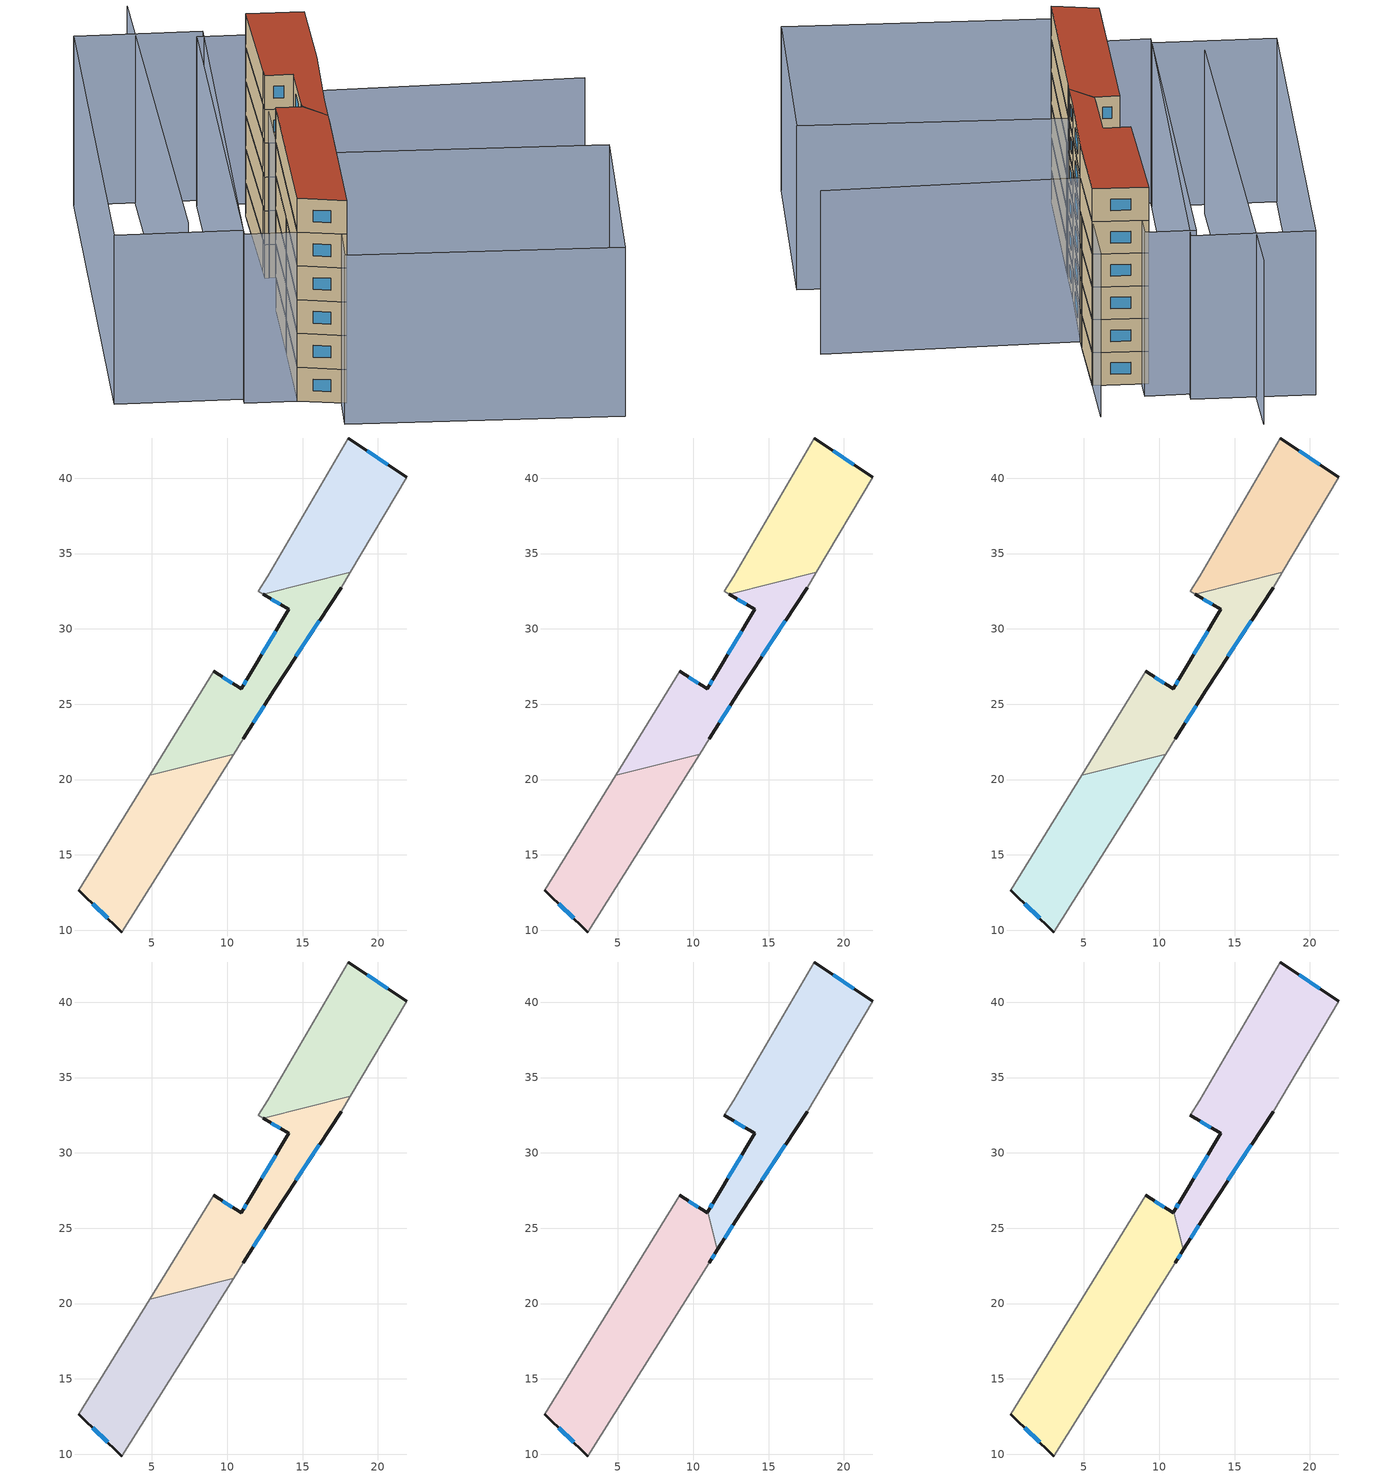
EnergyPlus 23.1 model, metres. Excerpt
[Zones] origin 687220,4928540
e83cf6e7be845eeb_F0_dwelling_0
 floor ground (EU_floor_Construction): 10.44,21.69 2.99,9.88 0.13,12.66 4.85,20.28 z0
 wall outside (EU_wall_Construction): 0.13,12.66 2.99,9.88 z0:3
 wall adiabatic (EU_wall_Construction): 2.99,9.88 10.44,21.69 / 4.85,20.28 0.13,12.66 z0:3
 wall to e83cf6e7be845eeb_F0_dwelling_1 (EU_wall_Construction): 10.44,21.69 4.85,20.28 z0:3
 window (EU_Window_Construction): 1.06,11.75 2.06,10.78 z0.98:2.02
e83cf6e7be845eeb_F0_dwelling_1
 floor ground (EU_floor_Construction): 18.18,33.77 17.56,32.72 13.12,25.97 11.07,22.7 10.44,21.69 4.85,20.28 9.12,27.17 10.93,26.04 11.43,26.87 14.07,31.29 12.38,32.3 z0
 wall outside (EU_wall_Construction): 11.07,22.7 13.12,25.97 17.56,32.72 / 12.38,32.3 14.07,31.29 11.43,26.87 10.93,26.04 9.12,27.17 z0:3
 wall adiabatic (EU_wall_Construction): 17.56,32.72 18.18,33.77 / 10.44,21.69 11.07,22.7 / 9.12,27.17 4.85,20.28 z0:3
 wall to e83cf6e7be845eeb_F0_dwelling_2 (EU_wall_Construction): 18.18,33.77 12.38,32.3 z0:3
 window (EU_Window_Construction): 14.56,28.17 16.12,30.53 / 11.74,23.76 12.45,24.91 / 10.34,26.41 9.71,26.8 / 11.27,26.6 11.09,26.3 / 13.21,29.85 12.29,28.31 / 12.93,31.97 13.52,31.62 z0.98:2.02
e83cf6e7be845eeb_F0_dwelling_2
 floor ground (EU_floor_Construction): 21.93,40.07 18.18,33.77 12.38,32.3 12.07,32.49 12.68,33.5 18.02,42.67 z0
 wall outside (EU_wall_Construction): 21.93,40.07 18.02,42.67 z0:3
 wall adiabatic (EU_wall_Construction): 18.18,33.77 21.93,40.07 / 18.02,42.67 12.68,33.5 12.07,32.49 12.38,32.3 z0:3
 window (EU_Window_Construction): 20.66,40.91 19.29,41.83 z0.98:2.02
e83cf6e7be845eeb_F1_dwelling_0
 floor to e83cf6e7be845eeb_F0_dwelling_0 (EU_floor_Construction): 10.44,21.69 2.99,9.88 0.13,12.66 4.85,20.28 z3
 wall outside (EU_wall_Construction): 0.13,12.66 2.99,9.88 z3:6
 wall adiabatic (EU_wall_Construction): 2.99,9.88 10.44,21.69 / 4.85,20.28 0.13,12.66 z3:6
 wall to e83cf6e7be845eeb_F1_dwelling_1 (EU_wall_Construction): 10.44,21.69 4.85,20.28 z3:6
 window (EU_Window_Construction): 1.06,11.75 2.06,10.78 z3.98:5.02
e83cf6e7be845eeb_F1_dwelling_1
 floor to e83cf6e7be845eeb_F0_dwelling_1 (EU_floor_Construction): 18.18,33.77 17.56,32.72 13.12,25.97 11.07,22.7 10.44,21.69 4.85,20.28 9.12,27.17 10.93,26.04 11.43,26.87 14.07,31.29 12.38,32.3 z3
 wall outside (EU_wall_Construction): 11.07,22.7 13.12,25.97 17.56,32.72 / 12.38,32.3 14.07,31.29 11.43,26.87 10.93,26.04 9.12,27.17 z3:6
 wall adiabatic (EU_wall_Construction): 17.56,32.72 18.18,33.77 / 10.44,21.69 11.07,22.7 / 9.12,27.17 4.85,20.28 z3:6
 wall to e83cf6e7be845eeb_F1_dwelling_2 (EU_wall_Construction): 18.18,33.77 12.38,32.3 z3:6
 window (EU_Window_Construction): 14.56,28.17 16.12,30.53 / 11.74,23.76 12.45,24.91 / 10.34,26.41 9.71,26.8 / 11.27,26.6 11.09,26.3 / 13.21,29.85 12.29,28.31 / 12.93,31.97 13.52,31.62 z3.98:5.02
e83cf6e7be845eeb_F1_dwelling_2
 floor to e83cf6e7be845eeb_F0_dwelling_2 (EU_floor_Construction): 21.93,40.07 18.18,33.77 12.38,32.3 12.07,32.49 12.68,33.5 18.02,42.67 z3
 wall outside (EU_wall_Construction): 21.93,40.07 18.02,42.67 z3:6
 wall adiabatic (EU_wall_Construction): 18.18,33.77 21.93,40.07 / 18.02,42.67 12.68,33.5 12.07,32.49 12.38,32.3 z3:6
 window (EU_Window_Construction): 20.66,40.91 19.29,41.83 z3.98:5.02
e83cf6e7be845eeb_F2_dwelling_0
 floor to e83cf6e7be845eeb_F1_dwelling_0 (EU_floor_Construction): 10.44,21.69 2.99,9.88 0.13,12.66 4.85,20.28 z6
 wall outside (EU_wall_Construction): 0.13,12.66 2.99,9.88 z6:9
 wall adiabatic (EU_wall_Construction): 2.99,9.88 10.44,21.69 / 4.85,20.28 0.13,12.66 z6:9
 wall to e83cf6e7be845eeb_F2_dwelling_1 (EU_wall_Construction): 10.44,21.69 4.85,20.28 z6:9
 window (EU_Window_Construction): 1.06,11.75 2.06,10.78 z6.98:8.02
e83cf6e7be845eeb_F2_dwelling_1
 floor to e83cf6e7be845eeb_F1_dwelling_1 (EU_floor_Construction): 18.18,33.77 17.56,32.72 13.12,25.97 11.07,22.7 10.44,21.69 4.85,20.28 9.12,27.17 10.93,26.04 11.43,26.87 14.07,31.29 12.38,32.3 z6
 wall outside (EU_wall_Construction): 11.07,22.7 13.12,25.97 17.56,32.72 / 12.38,32.3 14.07,31.29 11.43,26.87 10.93,26.04 9.12,27.17 z6:9
 wall adiabatic (EU_wall_Construction): 17.56,32.72 18.18,33.77 / 10.44,21.69 11.07,22.7 / 9.12,27.17 4.85,20.28 z6:9
 wall to e83cf6e7be845eeb_F2_dwelling_2 (EU_wall_Construction): 18.18,33.77 12.38,32.3 z6:9
 window (EU_Window_Construction): 14.56,28.17 16.12,30.53 / 11.74,23.76 12.45,24.91 / 10.34,26.41 9.71,26.8 / 11.27,26.6 11.09,26.3 / 13.21,29.85 12.29,28.31 / 12.93,31.97 13.52,31.62 z6.98:8.02
e83cf6e7be845eeb_F2_dwelling_2
 floor to e83cf6e7be845eeb_F1_dwelling_2 (EU_floor_Construction): 21.93,40.07 18.18,33.77 12.38,32.3 12.07,32.49 12.68,33.5 18.02,42.67 z6
 wall outside (EU_wall_Construction): 21.93,40.07 18.02,42.67 z6:9
 wall adiabatic (EU_wall_Construction): 18.18,33.77 21.93,40.07 / 18.02,42.67 12.68,33.5 12.07,32.49 12.38,32.3 z6:9
 window (EU_Window_Construction): 20.66,40.91 19.29,41.83 z6.98:8.02
e83cf6e7be845eeb_F3_dwelling_0
 floor to e83cf6e7be845eeb_F2_dwelling_0 (EU_floor_Construction): 10.44,21.69 2.99,9.88 0.13,12.66 4.85,20.28 z9
 wall outside (EU_wall_Construction): 0.13,12.66 2.99,9.88 z9:12
 wall adiabatic (EU_wall_Construction): 2.99,9.88 10.44,21.69 / 4.85,20.28 0.13,12.66 z9:12
 wall to e83cf6e7be845eeb_F3_dwelling_1 (EU_wall_Construction): 10.44,21.69 4.85,20.28 z9:12
 window (EU_Window_Construction): 1.06,11.75 2.06,10.78 z9.98:11.02
e83cf6e7be845eeb_F3_dwelling_1
 floor to e83cf6e7be845eeb_F2_dwelling_1 (EU_floor_Construction): 18.18,33.77 17.56,32.72 13.12,25.97 11.07,22.7 10.44,21.69 4.85,20.28 9.12,27.17 10.93,26.04 11.43,26.87 14.07,31.29 12.38,32.3 z9
 wall outside (EU_wall_Construction): 11.07,22.7 13.12,25.97 17.56,32.72 / 12.38,32.3 14.07,31.29 11.43,26.87 10.93,26.04 9.12,27.17 z9:12
 wall adiabatic (EU_wall_Construction): 17.56,32.72 18.18,33.77 / 10.44,21.69 11.07,22.7 / 9.12,27.17 4.85,20.28 z9:12
 wall to e83cf6e7be845eeb_F3_dwelling_2 (EU_wall_Construction): 18.18,33.77 12.38,32.3 z9:12
 window (EU_Window_Construction): 14.56,28.17 16.12,30.53 / 11.74,23.76 12.45,24.91 / 10.34,26.41 9.71,26.8 / 11.27,26.6 11.09,26.3 / 13.21,29.85 12.29,28.31 / 12.93,31.97 13.52,31.62 z9.98:11.02
e83cf6e7be845eeb_F3_dwelling_2
 floor to e83cf6e7be845eeb_F2_dwelling_2 (EU_floor_Construction): 21.93,40.07 18.18,33.77 12.38,32.3 12.07,32.49 12.68,33.5 18.02,42.67 z9
 wall outside (EU_wall_Construction): 21.93,40.07 18.02,42.67 z9:12
 wall adiabatic (EU_wall_Construction): 18.18,33.77 21.93,40.07 / 18.02,42.67 12.68,33.5 12.07,32.49 12.38,32.3 z9:12
 window (EU_Window_Construction): 20.66,40.91 19.29,41.83 z9.98:11.02
e83cf6e7be845eeb_F4_dwelling_0
 floor to e83cf6e7be845eeb_F3_dwelling_1 (EU_floor_Construction): 18.18,33.77 17.56,32.72 13.12,25.97 11.61,23.56 10.97,26.09 11.43,26.87 14.07,31.29 12.38,32.3 z12
 floor to e83cf6e7be845eeb_F3_dwelling_2 (EU_floor_Construction): 21.93,40.07 18.18,33.77 12.38,32.3 12.07,32.49 12.68,33.5 18.02,42.67 z12
 wall outside (EU_wall_Construction): 21.93,40.07 18.02,42.67 / 11.61,23.56 13.12,25.97 17.56,32.72 / 12.07,32.49 14.07,31.29 11.43,26.87 10.96,26.09 z12:15
 wall adiabatic (EU_wall_Construction): 18.02,42.67 12.68,33.5 12.07,32.49 / 17.56,32.72 21.93,40.07 z12:15
 wall to e83cf6e7be845eeb_F4_dwelling_1 (EU_wall_Construction): 10.97,26.09 11.61,23.56 z12:15
 window (EU_Window_Construction): 20.66,40.91 19.29,41.83 / 14.56,28.17 16.12,30.53 / 12.1,24.34 12.63,25.19 / 11.28,26.61 11.12,26.34 / 13.21,29.85 12.29,28.31 / 12.72,32.1 13.42,31.68 z12.98:14.02
e83cf6e7be845eeb_F4_dwelling_1
 floor to e83cf6e7be845eeb_F3_dwelling_0 (EU_floor_Construction): 10.44,21.69 2.99,9.88 0.13,12.66 4.85,20.28 z12
 floor to e83cf6e7be845eeb_F3_dwelling_1 (EU_floor_Construction): 10.97,26.09 11.61,23.56 11.07,22.7 10.44,21.69 4.85,20.28 9.12,27.17 10.93,26.04 z12
 wall outside (EU_wall_Construction): 0.13,12.66 2.99,9.88 / 10.93,26.04 9.12,27.17 / 10.93,26.04 10.96,26.09 / 11.07,22.7 11.61,23.56 z12:15
 wall adiabatic (EU_wall_Construction): 9.12,27.17 0.13,12.66 / 2.99,9.88 11.07,22.7 z12:15
 window (EU_Window_Construction): 1.06,11.75 2.06,10.78 / 10.34,26.41 9.71,26.8 / 11.24,22.98 11.43,23.28 z12.98:14.02
e83cf6e7be845eeb_F5_dwelling_0
 floor to e83cf6e7be845eeb_F4_dwelling_0 (EU_floor_Construction): 21.93,40.07 17.56,32.72 13.12,25.97 11.61,23.56 10.96,26.09 11.43,26.87 14.07,31.29 12.07,32.49 12.68,33.5 18.02,42.67 z15
 wall outside (EU_wall_Construction): 21.93,40.07 18.02,42.67 / 11.61,23.56 13.12,25.97 17.56,32.72 / 12.07,32.49 14.07,31.29 11.43,26.87 10.96,26.09 z15:18
 wall adiabatic (EU_wall_Construction): 18.02,42.67 12.68,33.5 12.07,32.49 / 17.56,32.72 21.93,40.07 z15:18
 wall to e83cf6e7be845eeb_F5_dwelling_1 (EU_wall_Construction): 10.97,26.09 11.61,23.56 z15:18
 window (EU_Window_Construction): 20.66,40.91 19.29,41.83 / 14.56,28.17 16.12,30.53 / 12.1,24.34 12.63,25.19 / 11.28,26.61 11.12,26.34 / 13.21,29.85 12.29,28.31 / 12.72,32.1 13.42,31.68 z15.98:17.02
 roof outside (EU_roof_Construction): 13.12,25.97 17.56,32.72 21.93,40.07 18.02,42.67 12.68,33.5 12.07,32.49 14.07,31.29 11.43,26.87 10.96,26.09 11.61,23.56 z18
e83cf6e7be845eeb_F5_dwelling_1
 floor to e83cf6e7be845eeb_F4_dwelling_1 (EU_floor_Construction): 10.96,26.09 11.61,23.56 11.07,22.7 2.99,9.88 0.13,12.66 9.12,27.17 10.93,26.04 z15
 wall outside (EU_wall_Construction): 0.13,12.66 2.99,9.88 / 10.96,26.09 10.93,26.04 9.12,27.17 / 11.07,22.7 11.61,23.56 z15:18
 wall adiabatic (EU_wall_Construction): 9.12,27.17 0.13,12.66 / 2.99,9.88 11.07,22.7 z15:18
 window (EU_Window_Construction): 1.06,11.75 2.06,10.78 / 10.34,26.41 9.71,26.8 / 11.24,22.98 11.43,23.28 z15.98:17.02
 roof outside (EU_roof_Construction): 2.99,9.88 11.07,22.7 11.61,23.56 10.96,26.09 10.93,26.04 9.12,27.17 0.13,12.66 z18
shading: 15.22,54.65 -5.75,19.36 / 36.08,21.56 17.51,32.75 / 17.51,32.75 25.1,45.32 / 19.76,44.36 0.13,12.66 / 0.13,12.66 -3.53,14.92 / -3.53,14.92 16.1,46.62 / 16.1,46.62 19.76,44.36 / 29.99,10.39 19.26,-5.64 / 19.26,-5.64 0.5,6.93 / 0.5,6.93 11.24,22.95 / 11.24,22.95 29.99,10.39 / 17.1,47.17 -3.13,15.57 / -3.13,15.57 -11.87,21.16 / -11.87,21.16 8.36,52.77 / 8.36,52.77 17.1,47.17 z0:15
[Building]
EU S2 Campaign: North Axis=0; Terrain=City; Solar Distribution=FullExterior
[Site:Location]
Bologna: Latitude=44.5; Longitude=11.25; Time Zone=1; Elevation=37
[SizingPeriod:WeatherFileDays]
AnnualSizingPeriod: Begin Month=1; Begin Day of Month=1; End Month=12; End Day of Month=31; Day of Week for Start Day=Monday; Use Weather File Daylight Saving Period=No; Use Weather File Rain and Snow Indicators=No
[MATERIAL]
EU_InternalMass_Material: Roughness=MediumRough; Thickness=0.1; Conductivity=1; Density=1800; Specific Heat=900; Thermal Absorptance=0.9; Solar Absorptance=0.7; Visible Absorptance=0.7
[MATERIAL:NOMASS] Roughness=MediumRough; Thermal Absorptance=0.9; Solar Absorptance=0.7; Visible Absorptance=0.7
Name | Thermal Resistance
EU_wall_NoMass | 0.905828
EU_roof_NoMass | 0.37593
EU_floor_NoMass | 0.67114
[WINDOWMATERIAL:SIMPLEGLAZINGSYSTEM]
EU_Window_SimpleGlazing: UFactor=4.52486; Solar Heat Gain Coefficient=0.85; Visible Transmittance=0.85
[CONSTRUCTION]
EU_wall_Construction: EU_wall_NoMass
EU_roof_Construction: EU_roof_NoMass
EU_floor_Construction: EU_floor_NoMass
EU_InternalMass_Construction: EU_InternalMass_Material
EU_Window_Construction: EU_Window_SimpleGlazing
[ZONE] Type=1; Multiplier=1; Ceiling Height=autocalculate; Floor Area=autocalculate; Part of Total Floor Area=Yes
Name | Volume
e83cf6e7be845eeb_F0_dwelling_0; e83cf6e7be845eeb_F1_dwelling_0; e83cf6e7be845eeb_F2_dwelling_0; e83cf6e7be845eeb_F3_dwelling_0 | 135.653
e83cf6e7be845eeb_F4_dwelling_0 | 203.459
e83cf6e7be845eeb_F5_dwelling_0 | 203.461
e83cf6e7be845eeb_F0_dwelling_1 | 135.645
e83cf6e7be845eeb_F1_dwelling_1; e83cf6e7be845eeb_F2_dwelling_1; e83cf6e7be845eeb_F3_dwelling_1 | 135.643
e83cf6e7be845eeb_F4_dwelling_1; e83cf6e7be845eeb_F5_dwelling_1 | 203.463
e83cf6e7be845eeb_F0_dwelling_2 | 135.638
e83cf6e7be845eeb_F1_dwelling_2; e83cf6e7be845eeb_F2_dwelling_2; e83cf6e7be845eeb_F3_dwelling_2 | 135.639
[INTERNALMASS] Construction=EU_InternalMass_Construction
Name | Zone or ZoneList | Surface Area
e83cf6e7be845eeb_F0_dwelling_0_EU_InternalMass | e83cf6e7be845eeb_F0_dwelling_0 | 45.2179
e83cf6e7be845eeb_F0_dwelling_1_EU_InternalMass | e83cf6e7be845eeb_F0_dwelling_1 | 45.2148
e83cf6e7be845eeb_F0_dwelling_2_EU_InternalMass | e83cf6e7be845eeb_F0_dwelling_2 | 45.213
e83cf6e7be845eeb_F1_dwelling_0_EU_InternalMass | e83cf6e7be845eeb_F1_dwelling_0 | 45.2179
e83cf6e7be845eeb_F1_dwelling_1_EU_InternalMass | e83cf6e7be845eeb_F1_dwelling_1 | 45.2148
e83cf6e7be845eeb_F1_dwelling_2_EU_InternalMass | e83cf6e7be845eeb_F1_dwelling_2 | 45.213
e83cf6e7be845eeb_F2_dwelling_0_EU_InternalMass | e83cf6e7be845eeb_F2_dwelling_0 | 45.2179
e83cf6e7be845eeb_F2_dwelling_1_EU_InternalMass | e83cf6e7be845eeb_F2_dwelling_1 | 45.2148
e83cf6e7be845eeb_F2_dwelling_2_EU_InternalMass | e83cf6e7be845eeb_F2_dwelling_2 | 45.213
e83cf6e7be845eeb_F3_dwelling_0_EU_InternalMass | e83cf6e7be845eeb_F3_dwelling_0 | 45.2179
e83cf6e7be845eeb_F3_dwelling_1_EU_InternalMass | e83cf6e7be845eeb_F3_dwelling_1 | 45.2148
e83cf6e7be845eeb_F3_dwelling_2_EU_InternalMass | e83cf6e7be845eeb_F3_dwelling_2 | 45.213
e83cf6e7be845eeb_F4_dwelling_0_EU_InternalMass | e83cf6e7be845eeb_F4_dwelling_0 | 67.8204
e83cf6e7be845eeb_F4_dwelling_1_EU_InternalMass | e83cf6e7be845eeb_F4_dwelling_1 | 67.821
e83cf6e7be845eeb_F5_dwelling_0_EU_InternalMass | e83cf6e7be845eeb_F5_dwelling_0 | 67.8204
e83cf6e7be845eeb_F5_dwelling_1_EU_InternalMass | e83cf6e7be845eeb_F5_dwelling_1 | 67.821
[OTHEREQUIPMENT] Fuel Type=Electricity; Design Level Calculation Method=Watts/Area; Power per Zone Floor Area=1; Fraction Latent=0; Fraction Radiant=0; Fraction Lost=0; Carbon Dioxide Generation Rate=0; EndUse Subcategory=EU_Step8_InternalGains
Name | Zone or ZoneList or Space or SpaceList | Schedule
EU_Step8_InternalGain_e83cf6e7be845eeb_F0_dwelling_0_f000 | e83cf6e7be845eeb_F0_dwelling_0 | EU_Step8_GainSchedule_e83cf6e7be845eeb_F0_dwelling_0_f000
EU_Step8_InternalGain_e83cf6e7be845eeb_F0_dwelling_1_f000 | e83cf6e7be845eeb_F0_dwelling_1 | EU_Step8_GainSchedule_e83cf6e7be845eeb_F0_dwelling_1_f000
EU_Step8_InternalGain_e83cf6e7be845eeb_F0_dwelling_2_f000 | e83cf6e7be845eeb_F0_dwelling_2 | EU_Step8_GainSchedule_e83cf6e7be845eeb_F0_dwelling_2_f000
EU_Step8_InternalGain_e83cf6e7be845eeb_F1_dwelling_0_f000 | e83cf6e7be845eeb_F1_dwelling_0 | EU_Step8_GainSchedule_e83cf6e7be845eeb_F1_dwelling_0_f000
EU_Step8_InternalGain_e83cf6e7be845eeb_F1_dwelling_1_f000 | e83cf6e7be845eeb_F1_dwelling_1 | EU_Step8_GainSchedule_e83cf6e7be845eeb_F1_dwelling_1_f000
EU_Step8_InternalGain_e83cf6e7be845eeb_F1_dwelling_2_f000 | e83cf6e7be845eeb_F1_dwelling_2 | EU_Step8_GainSchedule_e83cf6e7be845eeb_F1_dwelling_2_f000
EU_Step8_InternalGain_e83cf6e7be845eeb_F2_dwelling_0_f000 | e83cf6e7be845eeb_F2_dwelling_0 | EU_Step8_GainSchedule_e83cf6e7be845eeb_F2_dwelling_0_f000
EU_Step8_InternalGain_e83cf6e7be845eeb_F2_dwelling_1_f000 | e83cf6e7be845eeb_F2_dwelling_1 | EU_Step8_GainSchedule_e83cf6e7be845eeb_F2_dwelling_1_f000
EU_Step8_InternalGain_e83cf6e7be845eeb_F2_dwelling_2_f000 | e83cf6e7be845eeb_F2_dwelling_2 | EU_Step8_GainSchedule_e83cf6e7be845eeb_F2_dwelling_2_f000
EU_Step8_InternalGain_e83cf6e7be845eeb_F3_dwelling_0_f000 | e83cf6e7be845eeb_F3_dwelling_0 | EU_Step8_GainSchedule_e83cf6e7be845eeb_F3_dwelling_0_f000
EU_Step8_InternalGain_e83cf6e7be845eeb_F3_dwelling_1_f000 | e83cf6e7be845eeb_F3_dwelling_1 | EU_Step8_GainSchedule_e83cf6e7be845eeb_F3_dwelling_1_f000
EU_Step8_InternalGain_e83cf6e7be845eeb_F3_dwelling_2_f000 | e83cf6e7be845eeb_F3_dwelling_2 | EU_Step8_GainSchedule_e83cf6e7be845eeb_F3_dwelling_2_f000
EU_Step8_InternalGain_e83cf6e7be845eeb_F4_dwelling_0_f000 | e83cf6e7be845eeb_F4_dwelling_0 | EU_Step8_GainSchedule_e83cf6e7be845eeb_F4_dwelling_0_f000
EU_Step8_InternalGain_e83cf6e7be845eeb_F4_dwelling_1_f000 | e83cf6e7be845eeb_F4_dwelling_1 | EU_Step8_GainSchedule_e83cf6e7be845eeb_F4_dwelling_1_f000
EU_Step8_InternalGain_e83cf6e7be845eeb_F5_dwelling_0_f000 | e83cf6e7be845eeb_F5_dwelling_0 | EU_Step8_GainSchedule_e83cf6e7be845eeb_F5_dwelling_0_f000
EU_Step8_InternalGain_e83cf6e7be845eeb_F5_dwelling_1_f000 | e83cf6e7be845eeb_F5_dwelling_1 | EU_Step8_GainSchedule_e83cf6e7be845eeb_F5_dwelling_1_f000
[ZONEVENTILATION:DESIGNFLOWRATE] Schedule=EU_AlwaysOn; Design Flow Rate Calculation Method=AirChanges/Hour; Air Changes per Hour=0.73129; Ventilation Type=Natural; Fan Pressure Rise=0; Fan Total Efficiency=1; Constant Term Coefficient=1; Temperature Term Coefficient=0; Velocity Term Coefficient=0; Velocity Squared Term Coefficient=0; Minimum Indoor Temperature=-100; Maximum Indoor Temperature=100; Delta Temperature=-100; Minimum Outdoor Temperature=-100; Maximum Outdoor Temperature=100; Maximum Wind Speed=40
Name | Zone or ZoneList or Space or SpaceList
EU_ConstantAir_e83cf6e7be845eeb_F0_dwelling_0 | e83cf6e7be845eeb_F0_dwelling_0
EU_ConstantAir_e83cf6e7be845eeb_F0_dwelling_1 | e83cf6e7be845eeb_F0_dwelling_1
EU_ConstantAir_e83cf6e7be845eeb_F0_dwelling_2 | e83cf6e7be845eeb_F0_dwelling_2
EU_ConstantAir_e83cf6e7be845eeb_F1_dwelling_0 | e83cf6e7be845eeb_F1_dwelling_0
EU_ConstantAir_e83cf6e7be845eeb_F1_dwelling_1 | e83cf6e7be845eeb_F1_dwelling_1
EU_ConstantAir_e83cf6e7be845eeb_F1_dwelling_2 | e83cf6e7be845eeb_F1_dwelling_2
EU_ConstantAir_e83cf6e7be845eeb_F2_dwelling_0 | e83cf6e7be845eeb_F2_dwelling_0
EU_ConstantAir_e83cf6e7be845eeb_F2_dwelling_1 | e83cf6e7be845eeb_F2_dwelling_1
EU_ConstantAir_e83cf6e7be845eeb_F2_dwelling_2 | e83cf6e7be845eeb_F2_dwelling_2
EU_ConstantAir_e83cf6e7be845eeb_F3_dwelling_0 | e83cf6e7be845eeb_F3_dwelling_0
EU_ConstantAir_e83cf6e7be845eeb_F3_dwelling_1 | e83cf6e7be845eeb_F3_dwelling_1
EU_ConstantAir_e83cf6e7be845eeb_F3_dwelling_2 | e83cf6e7be845eeb_F3_dwelling_2
EU_ConstantAir_e83cf6e7be845eeb_F4_dwelling_0 | e83cf6e7be845eeb_F4_dwelling_0
EU_ConstantAir_e83cf6e7be845eeb_F4_dwelling_1 | e83cf6e7be845eeb_F4_dwelling_1
EU_ConstantAir_e83cf6e7be845eeb_F5_dwelling_0 | e83cf6e7be845eeb_F5_dwelling_0
EU_ConstantAir_e83cf6e7be845eeb_F5_dwelling_1 | e83cf6e7be845eeb_F5_dwelling_1
[HVACTEMPLATE:THERMOSTAT] Constant Heating Setpoint=20; Constant Cooling Setpoint=50
EU_HeatOnly_e83cf6e7be845eeb_F0_dwelling_0; EU_HeatOnly_e83cf6e7be845eeb_F0_dwelling_1; EU_HeatOnly_e83cf6e7be845eeb_F0_dwelling_2; EU_HeatOnly_e83cf6e7be845eeb_F1_dwelling_0; EU_HeatOnly_e83cf6e7be845eeb_F1_dwelling_1; EU_HeatOnly_e83cf6e7be845eeb_F1_dwelling_2; EU_HeatOnly_e83cf6e7be845eeb_F2_dwelling_0; EU_HeatOnly_e83cf6e7be845eeb_F2_dwelling_1; EU_HeatOnly_e83cf6e7be845eeb_F2_dwelling_2; EU_HeatOnly_e83cf6e7be845eeb_F3_dwelling_0; EU_HeatOnly_e83cf6e7be845eeb_F3_dwelling_1; EU_HeatOnly_e83cf6e7be845eeb_F3_dwelling_2; EU_HeatOnly_e83cf6e7be845eeb_F4_dwelling_0; EU_HeatOnly_e83cf6e7be845eeb_F4_dwelling_1; EU_HeatOnly_e83cf6e7be845eeb_F5_dwelling_0; EU_HeatOnly_e83cf6e7be845eeb_F5_dwelling_1
[HVACTEMPLATE:ZONE:IDEALLOADSAIRSYSTEM] System Availability Schedule=EU_AlwaysOn; Maximum Heating Supply Air Temperature=50; Minimum Cooling Supply Air Temperature=13; Maximum Heating Supply Air Humidity Ratio=0.0156; Minimum Cooling Supply Air Humidity Ratio=0.0077; Heating Limit=NoLimit; Cooling Limit=NoLimit; Heating Availability Schedule=EU_AlwaysOn; Cooling Availability Schedule=EU_CoolingOff; Dehumidification Control Type=ConstantSensibleHeatRatio; Cooling Sensible Heat Ratio=0.7; Dehumidification Setpoint=60; Humidification Control Type=None; Humidification Setpoint=30; Outdoor Air Method=None; Outdoor Air Flow Rate per Person=0.00944; Outdoor Air Flow Rate per Zone Floor Area=0; Outdoor Air Flow Rate per Zone=0; Demand Controlled Ventilation Type=None; Outdoor Air Economizer Type=NoEconomizer; Heat Recovery Type=None; Sensible Heat Recovery Effectiveness=0.7; Latent Heat Recovery Effectiveness=0.65
Name | Template Thermostat
e83cf6e7be845eeb_F0_dwelling_0 | EU_HeatOnly_e83cf6e7be845eeb_F0_dwelling_0
e83cf6e7be845eeb_F0_dwelling_1 | EU_HeatOnly_e83cf6e7be845eeb_F0_dwelling_1
e83cf6e7be845eeb_F0_dwelling_2 | EU_HeatOnly_e83cf6e7be845eeb_F0_dwelling_2
e83cf6e7be845eeb_F1_dwelling_0 | EU_HeatOnly_e83cf6e7be845eeb_F1_dwelling_0
e83cf6e7be845eeb_F1_dwelling_1 | EU_HeatOnly_e83cf6e7be845eeb_F1_dwelling_1
e83cf6e7be845eeb_F1_dwelling_2 | EU_HeatOnly_e83cf6e7be845eeb_F1_dwelling_2
e83cf6e7be845eeb_F2_dwelling_0 | EU_HeatOnly_e83cf6e7be845eeb_F2_dwelling_0
e83cf6e7be845eeb_F2_dwelling_1 | EU_HeatOnly_e83cf6e7be845eeb_F2_dwelling_1
e83cf6e7be845eeb_F2_dwelling_2 | EU_HeatOnly_e83cf6e7be845eeb_F2_dwelling_2
e83cf6e7be845eeb_F3_dwelling_0 | EU_HeatOnly_e83cf6e7be845eeb_F3_dwelling_0
e83cf6e7be845eeb_F3_dwelling_1 | EU_HeatOnly_e83cf6e7be845eeb_F3_dwelling_1
e83cf6e7be845eeb_F3_dwelling_2 | EU_HeatOnly_e83cf6e7be845eeb_F3_dwelling_2
e83cf6e7be845eeb_F4_dwelling_0 | EU_HeatOnly_e83cf6e7be845eeb_F4_dwelling_0
e83cf6e7be845eeb_F4_dwelling_1 | EU_HeatOnly_e83cf6e7be845eeb_F4_dwelling_1
e83cf6e7be845eeb_F5_dwelling_0 | EU_HeatOnly_e83cf6e7be845eeb_F5_dwelling_0
e83cf6e7be845eeb_F5_dwelling_1 | EU_HeatOnly_e83cf6e7be845eeb_F5_dwelling_1
[SIZING:ZONE] Zone Cooling Design Supply Air Temperature Input Method=SupplyAirTemperature; Zone Cooling Design Supply Air Temperature=13; Zone Heating Design Supply Air Temperature Input Method=SupplyAirTemperature; Zone Heating Design Supply Air Temperature=50; Zone Cooling Design Supply Air Humidity Ratio=0.008; Zone Heating Design Supply Air Humidity Ratio=0.008; Cooling Design Air Flow Method=DesignDay; Cooling Design Air Flow Rate=0; Cooling Minimum Air Flow per Zone Floor Area=0.000762; Cooling Minimum Air Flow=0; Cooling Minimum Air Flow Fraction=0.2; Heating Design Air Flow Method=DesignDay; Heating Design Air Flow Rate=0; Heating Maximum Air Flow per Zone Floor Area=0.002032; Heating Maximum Air Flow=0.141576; Heating Maximum Air Flow Fraction=0.3; Account for Dedicated Outdoor Air System=No; Dedicated Outdoor Air System Control Strategy=NeutralSupplyAir; Dedicated Outdoor Air Low Setpoint Temperature for Design=autosize; Dedicated Outdoor Air High Setpoint Temperature for Design=autosize; Zone Load Sizing Method=Sensible Load Only No Latent Load; Zone Latent Cooling Design Supply Air Humidity Ratio Input Method=HumidityRatioDifference; Zone Cooling Design Supply Air Humidity Ratio Difference=0.005; Zone Latent Heating Design Supply Air Humidity Ratio Input Method=HumidityRatioDifference; Zone Humidification Design Supply Air Humidity Ratio Difference=0.005
e83cf6e7be845eeb_F0_dwelling_0; e83cf6e7be845eeb_F0_dwelling_1; e83cf6e7be845eeb_F0_dwelling_2; e83cf6e7be845eeb_F1_dwelling_0; e83cf6e7be845eeb_F1_dwelling_1; e83cf6e7be845eeb_F1_dwelling_2; e83cf6e7be845eeb_F2_dwelling_0; e83cf6e7be845eeb_F2_dwelling_1; e83cf6e7be845eeb_F2_dwelling_2; e83cf6e7be845eeb_F3_dwelling_0; e83cf6e7be845eeb_F3_dwelling_1; e83cf6e7be845eeb_F3_dwelling_2; e83cf6e7be845eeb_F4_dwelling_0; e83cf6e7be845eeb_F4_dwelling_1; e83cf6e7be845eeb_F5_dwelling_0; e83cf6e7be845eeb_F5_dwelling_1
[SCHEDULE:CONSTANT]
Name | Hourly Value
EU_AlwaysOn | 1
EU_CoolingOff | 0
[SCHEDULE:FILE] Column Number=1; Rows to Skip at Top=0; Number of Hours of Data=8760; Column Separator=Comma; Interpolate to Timestep=No; Minutes per Item=60; Adjust Schedule for Daylight Savings=Yes
Name | File
EU_Step8_GainSchedule_e83cf6e7be845eeb_F0_dwelling_0_f000 | ../../schedules/e83cf6e7be845eeb/e83cf6e7be845eeb_F0_dwelling_0_f000_gain.csv
EU_Step8_GainSchedule_e83cf6e7be845eeb_F0_dwelling_1_f000 | ../../schedules/e83cf6e7be845eeb/e83cf6e7be845eeb_F0_dwelling_1_f000_gain.csv
EU_Step8_GainSchedule_e83cf6e7be845eeb_F0_dwelling_2_f000 | ../../schedules/e83cf6e7be845eeb/e83cf6e7be845eeb_F0_dwelling_2_f000_gain.csv
EU_Step8_GainSchedule_e83cf6e7be845eeb_F1_dwelling_0_f000 | ../../schedules/e83cf6e7be845eeb/e83cf6e7be845eeb_F1_dwelling_0_f000_gain.csv
EU_Step8_GainSchedule_e83cf6e7be845eeb_F1_dwelling_1_f000 | ../../schedules/e83cf6e7be845eeb/e83cf6e7be845eeb_F1_dwelling_1_f000_gain.csv
EU_Step8_GainSchedule_e83cf6e7be845eeb_F1_dwelling_2_f000 | ../../schedules/e83cf6e7be845eeb/e83cf6e7be845eeb_F1_dwelling_2_f000_gain.csv
EU_Step8_GainSchedule_e83cf6e7be845eeb_F2_dwelling_0_f000 | ../../schedules/e83cf6e7be845eeb/e83cf6e7be845eeb_F2_dwelling_0_f000_gain.csv
EU_Step8_GainSchedule_e83cf6e7be845eeb_F2_dwelling_1_f000 | ../../schedules/e83cf6e7be845eeb/e83cf6e7be845eeb_F2_dwelling_1_f000_gain.csv
EU_Step8_GainSchedule_e83cf6e7be845eeb_F2_dwelling_2_f000 | ../../schedules/e83cf6e7be845eeb/e83cf6e7be845eeb_F2_dwelling_2_f000_gain.csv
EU_Step8_GainSchedule_e83cf6e7be845eeb_F3_dwelling_0_f000 | ../../schedules/e83cf6e7be845eeb/e83cf6e7be845eeb_F3_dwelling_0_f000_gain.csv
EU_Step8_GainSchedule_e83cf6e7be845eeb_F3_dwelling_1_f000 | ../../schedules/e83cf6e7be845eeb/e83cf6e7be845eeb_F3_dwelling_1_f000_gain.csv
EU_Step8_GainSchedule_e83cf6e7be845eeb_F3_dwelling_2_f000 | ../../schedules/e83cf6e7be845eeb/e83cf6e7be845eeb_F3_dwelling_2_f000_gain.csv
EU_Step8_GainSchedule_e83cf6e7be845eeb_F4_dwelling_0_f000 | ../../schedules/e83cf6e7be845eeb/e83cf6e7be845eeb_F4_dwelling_0_f000_gain.csv
EU_Step8_GainSchedule_e83cf6e7be845eeb_F4_dwelling_1_f000 | ../../schedules/e83cf6e7be845eeb/e83cf6e7be845eeb_F4_dwelling_1_f000_gain.csv
EU_Step8_GainSchedule_e83cf6e7be845eeb_F5_dwelling_0_f000 | ../../schedules/e83cf6e7be845eeb/e83cf6e7be845eeb_F5_dwelling_0_f000_gain.csv
EU_Step8_GainSchedule_e83cf6e7be845eeb_F5_dwelling_1_f000 | ../../schedules/e83cf6e7be845eeb/e83cf6e7be845eeb_F5_dwelling_1_f000_gain.csv
